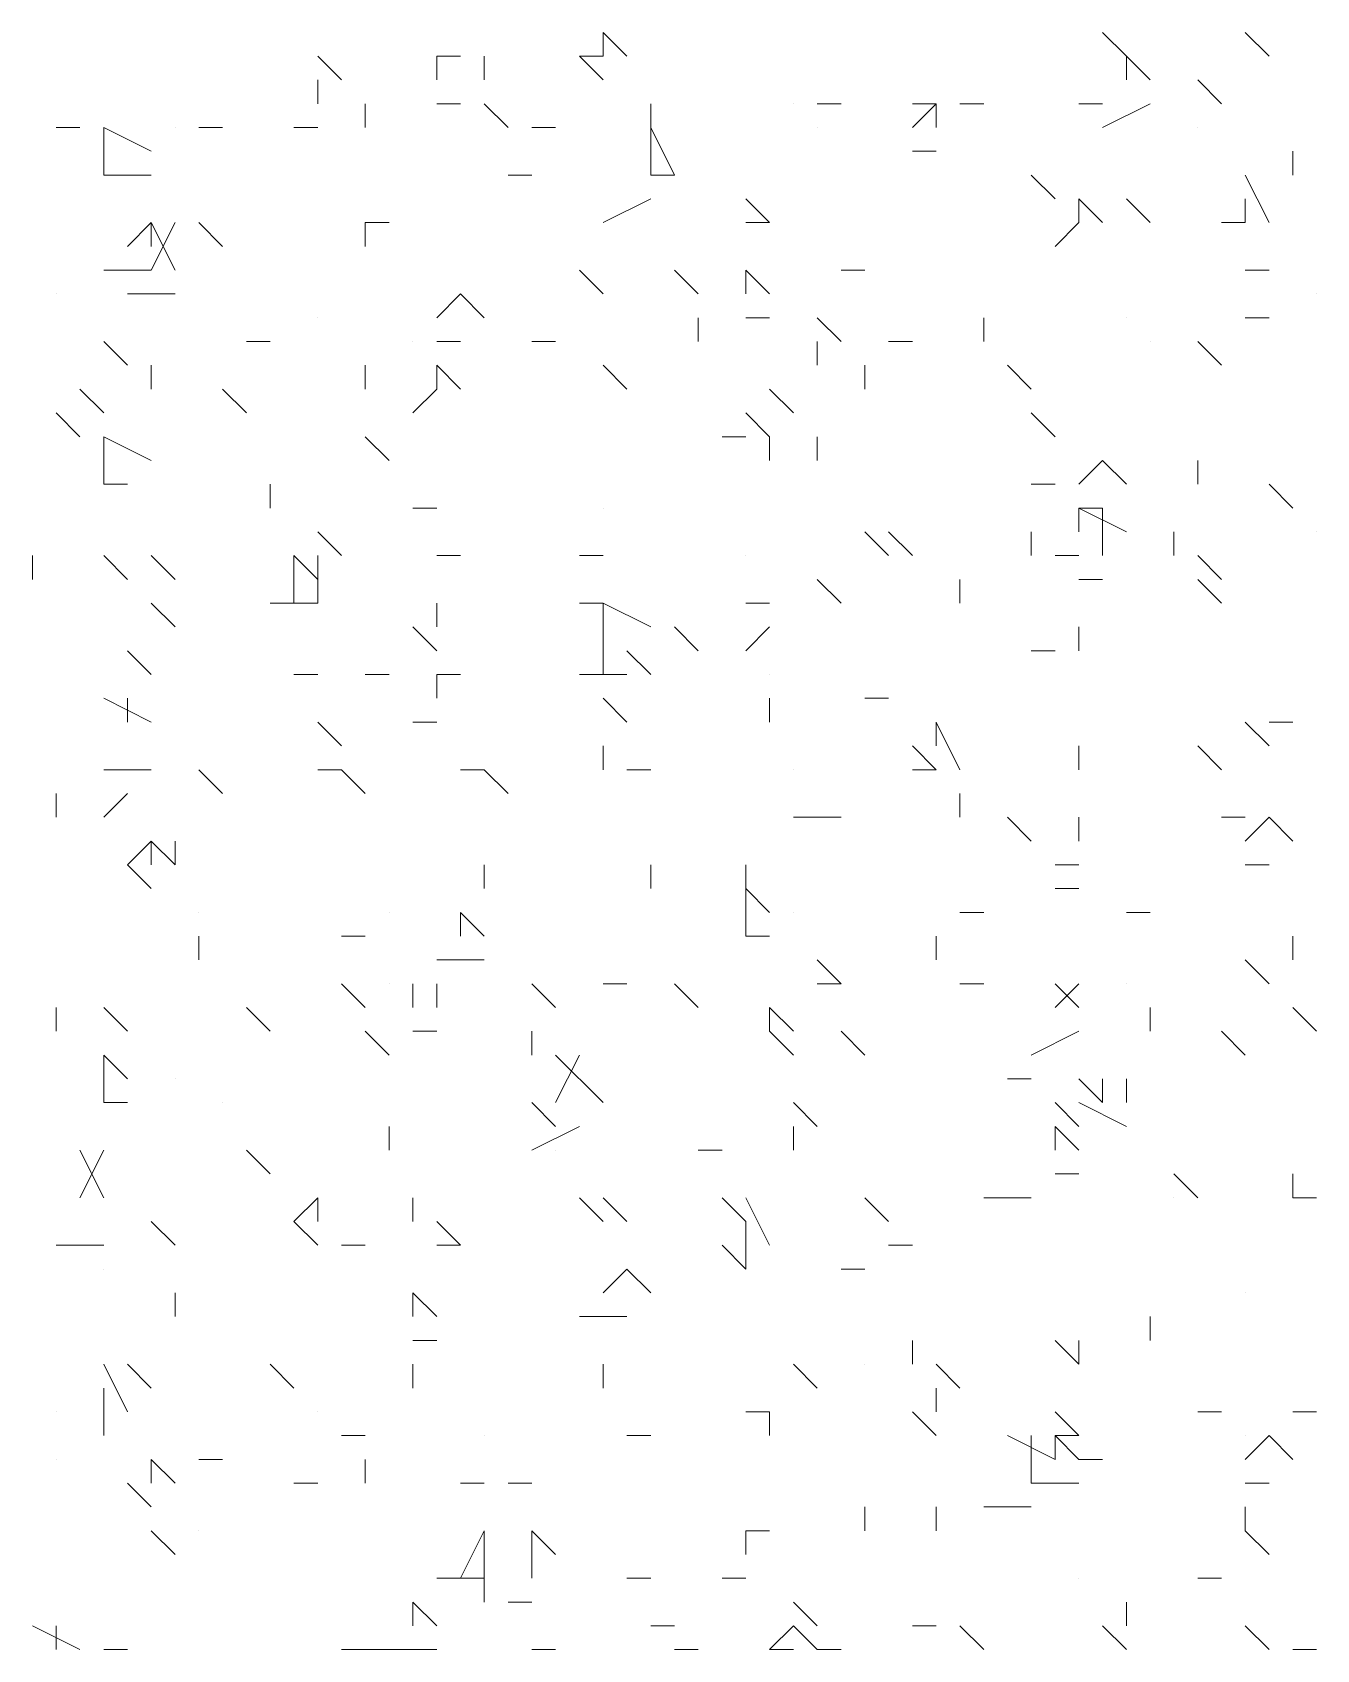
# Model space of a CAD drawing. Header units: millimetres. Extents: x 2928 to 3112, y 1220 to 1280.
# Drawn here: x 2999.9288 to 3000.1088, y 1263.7506 to 1263.9773 of the extents above; entities that cross this region are included whole.
import ezdxf

# ---------------------------------------------------------------- set-up
doc = ezdxf.new("R2010")
doc.units = ezdxf.units.MM

msp = doc.modelspace()

# ---------------------------------------------------------------- linework, layer by layer
at = {"color": 92, "linetype": 'Continuous', "lineweight": 5, "true_color": 0x00b800}
for points in [[(3000.00882, 1263.97728), (3000.01216, 1263.97395), (3000.01216, 1263.97395)], [(3000.00882, 1263.97728), (3000.00882, 1263.97395), (3000.00882, 1263.97395)], [(3000.08216, 1263.97395), (3000.07882, 1263.97728), (3000.07882, 1263.97728)], [(3000.10216, 1263.97395), (3000.09882, 1263.97728), (3000.09882, 1263.97728)], [(3000.10216, 1263.97395), (3000.09882, 1263.97728), (3000.09882, 1263.97728)], [(2999.97216, 1263.97061), (2999.96882, 1263.97395), (2999.96882, 1263.97395)], [(2999.98549, 1263.97395), (2999.98882, 1263.97395), (2999.98882, 1263.97395)], [(2999.98549, 1263.97395), (2999.98549, 1263.97061), (2999.98549, 1263.97061)], [(2999.99216, 1263.97061), (2999.99216, 1263.97395), (2999.99216, 1263.97395)], [(3000.00549, 1263.97395), (3000.00882, 1263.97061), (3000.00882, 1263.97061)], [(3000.00882, 1263.97395), (3000.00549, 1263.97395), (3000.00549, 1263.97395)], [(3000.08216, 1263.97395), (3000.08549, 1263.97061), (3000.08549, 1263.97061)], [(3000.08216, 1263.97395), (3000.08216, 1263.97061), (3000.08216, 1263.97061)], [(2999.96882, 1263.96728), (2999.96882, 1263.97061), (2999.96882, 1263.97061)], [(3000.09549, 1263.96728), (3000.09216, 1263.97061), (3000.09216, 1263.97061)], [(2999.97549, 1263.96395), (2999.97549, 1263.96728), (2999.97549, 1263.96728)], [(2999.98549, 1263.96728), (2999.98882, 1263.96728), (2999.98882, 1263.96728)], [(2999.99549, 1263.96395), (2999.99216, 1263.96728), (2999.99216, 1263.96728)], [(3000.01549, 1263.96395), (3000.01549, 1263.96728), (3000.01549, 1263.96728)], [(3000.04216, 1263.96728), (3000.03882, 1263.96728), (3000.03882, 1263.96728)], [(3000.05549, 1263.96728), (3000.05216, 1263.96395), (3000.05216, 1263.96395)], [(3000.05549, 1263.96728), (3000.05216, 1263.96728), (3000.05216, 1263.96728)], [(3000.05549, 1263.96728), (3000.05549, 1263.96395), (3000.05549, 1263.96395)], [(3000.06216, 1263.96728), (3000.05882, 1263.96728), (3000.05882, 1263.96728)], [(3000.07882, 1263.96728), (3000.07549, 1263.96728), (3000.07549, 1263.96728)], [(3000.07882, 1263.96395), (3000.08549, 1263.96728), (3000.08549, 1263.96728)], [(2999.93549, 1263.96395), (2999.93215, 1263.96395), (2999.93215, 1263.96395)], [(2999.93882, 1263.96395), (2999.94549, 1263.96061), (2999.94549, 1263.96061)], [(2999.93882, 1263.96395), (2999.93882, 1263.95728), (2999.93882, 1263.95728)], [(2999.95549, 1263.96395), (2999.95215, 1263.96395), (2999.95215, 1263.96395)], [(2999.96882, 1263.96395), (2999.96549, 1263.96395), (2999.96549, 1263.96395)], [(3000.00216, 1263.96395), (2999.99882, 1263.96395), (2999.99882, 1263.96395)], [(3000.01549, 1263.96395), (3000.01882, 1263.95728), (3000.01882, 1263.95728)], [(3000.01549, 1263.96395), (3000.01549, 1263.95728), (3000.01549, 1263.95728)], [(3000.05216, 1263.96061), (3000.05549, 1263.96061), (3000.05549, 1263.96061)], [(3000.10549, 1263.95728), (3000.10549, 1263.96061), (3000.10549, 1263.96061)], [(2999.93882, 1263.95728), (2999.94549, 1263.95728), (2999.94549, 1263.95728)], [(2999.99882, 1263.95728), (2999.99549, 1263.95728), (2999.99549, 1263.95728)], [(3000.01882, 1263.95728), (3000.01549, 1263.95728), (3000.01549, 1263.95728)], [(3000.07216, 1263.95395), (3000.06882, 1263.95728), (3000.06882, 1263.95728)], [(3000.09882, 1263.95728), (3000.10216, 1263.95061), (3000.10216, 1263.95061)], [(3000.00882, 1263.95061), (3000.01549, 1263.95395), (3000.01549, 1263.95395)], [(3000.03216, 1263.95061), (3000.02882, 1263.95395), (3000.02882, 1263.95395)], [(3000.07549, 1263.95395), (3000.07882, 1263.95061), (3000.07882, 1263.95061)], [(3000.07549, 1263.95395), (3000.07549, 1263.95061), (3000.07549, 1263.95061)], [(3000.08549, 1263.95061), (3000.08216, 1263.95395), (3000.08216, 1263.95395)], [(3000.09882, 1263.95395), (3000.09882, 1263.95061), (3000.09882, 1263.95061)], [(2999.94549, 1263.95061), (2999.94215, 1263.94728), (2999.94215, 1263.94728)], [(2999.94549, 1263.95061), (2999.94882, 1263.94395), (2999.94882, 1263.94395)], [(2999.94882, 1263.95061), (2999.94549, 1263.94395), (2999.94549, 1263.94395)], [(2999.94549, 1263.95061), (2999.94549, 1263.94728), (2999.94549, 1263.94728)], [(2999.95549, 1263.94728), (2999.95215, 1263.95061), (2999.95215, 1263.95061)], [(2999.97549, 1263.94728), (2999.97549, 1263.95061), (2999.97549, 1263.95061)], [(2999.97882, 1263.95061), (2999.97549, 1263.95061), (2999.97549, 1263.95061)], [(3000.03216, 1263.95061), (3000.02882, 1263.95061), (3000.02882, 1263.95061)], [(3000.07216, 1263.94728), (3000.07549, 1263.95061), (3000.07549, 1263.95061)], [(3000.09549, 1263.95061), (3000.09882, 1263.95061), (3000.09882, 1263.95061)], [(2999.93882, 1263.94395), (2999.94549, 1263.94395), (2999.94549, 1263.94395)], [(3000.00882, 1263.94061), (3000.00549, 1263.94395), (3000.00549, 1263.94395)], [(3000.02216, 1263.94061), (3000.01882, 1263.94395), (3000.01882, 1263.94395)], [(3000.02882, 1263.94395), (3000.03216, 1263.94061), (3000.03216, 1263.94061)], [(3000.02882, 1263.94395), (3000.02882, 1263.94061), (3000.02882, 1263.94061)], [(3000.04549, 1263.94395), (3000.04216, 1263.94395), (3000.04216, 1263.94395)], [(3000.10216, 1263.94395), (3000.09882, 1263.94395), (3000.09882, 1263.94395)], [(2999.94215, 1263.94061), (2999.94882, 1263.94061), (2999.94882, 1263.94061)], [(2999.98882, 1263.94061), (2999.98549, 1263.93728), (2999.98549, 1263.93728)], [(2999.98882, 1263.94061), (2999.99216, 1263.93728), (2999.99216, 1263.93728)], [(3000.02216, 1263.93395), (3000.02216, 1263.93728), (3000.02216, 1263.93728)], [(3000.02882, 1263.93728), (3000.03216, 1263.93728), (3000.03216, 1263.93728)], [(3000.04216, 1263.93395), (3000.03882, 1263.93728), (3000.03882, 1263.93728)], [(3000.06216, 1263.93395), (3000.06216, 1263.93728), (3000.06216, 1263.93728)], [(3000.10216, 1263.93728), (3000.09882, 1263.93728), (3000.09882, 1263.93728)], [(2999.94215, 1263.93061), (2999.93882, 1263.93395), (2999.93882, 1263.93395)], [(2999.96216, 1263.93395), (2999.95882, 1263.93395), (2999.95882, 1263.93395)], [(2999.98549, 1263.93395), (2999.98882, 1263.93395), (2999.98882, 1263.93395)], [(3000.00216, 1263.93395), (2999.99882, 1263.93395), (2999.99882, 1263.93395)], [(3000.00216, 1263.93395), (2999.99882, 1263.93395), (2999.99882, 1263.93395)], [(3000.03882, 1263.93061), (3000.03882, 1263.93395), (3000.03882, 1263.93395)], [(3000.05216, 1263.93395), (3000.04882, 1263.93395), (3000.04882, 1263.93395)], [(3000.09549, 1263.93061), (3000.09216, 1263.93395), (3000.09216, 1263.93395)], [(2999.94549, 1263.92728), (2999.94549, 1263.93061), (2999.94549, 1263.93061)], [(2999.97549, 1263.92728), (2999.97549, 1263.93061), (2999.97549, 1263.93061)], [(2999.98549, 1263.93061), (2999.98882, 1263.92728), (2999.98882, 1263.92728)], [(2999.98549, 1263.93061), (2999.98549, 1263.92728), (2999.98549, 1263.92728)], [(3000.01216, 1263.92728), (3000.00882, 1263.93061), (3000.00882, 1263.93061)], [(3000.04549, 1263.92728), (3000.04549, 1263.93061), (3000.04549, 1263.93061)], [(3000.06882, 1263.92728), (3000.06549, 1263.93061), (3000.06549, 1263.93061)], [(2999.93882, 1263.92394), (2999.93549, 1263.92728), (2999.93549, 1263.92728)], [(2999.95882, 1263.92394), (2999.95549, 1263.92728), (2999.95549, 1263.92728)], [(2999.98216, 1263.92394), (2999.98549, 1263.92728), (2999.98549, 1263.92728)], [(3000.03216, 1263.92728), (3000.03549, 1263.92394), (3000.03549, 1263.92394)], [(2999.93549, 1263.92061), (2999.93215, 1263.92394), (2999.93215, 1263.92394)], [(3000.02882, 1263.92394), (3000.03216, 1263.92061), (3000.03216, 1263.92061)], [(3000.07216, 1263.92061), (3000.06882, 1263.92394), (3000.06882, 1263.92394)], [(2999.93882, 1263.92061), (2999.94549, 1263.91728), (2999.94549, 1263.91728)], [(2999.93882, 1263.92061), (2999.93882, 1263.91394), (2999.93882, 1263.91394)], [(2999.97882, 1263.91728), (2999.97549, 1263.92061), (2999.97549, 1263.92061)], [(3000.02882, 1263.92061), (3000.02549, 1263.92061), (3000.02549, 1263.92061)], [(3000.03216, 1263.91728), (3000.03216, 1263.92061), (3000.03216, 1263.92061)], [(3000.03882, 1263.91728), (3000.03882, 1263.92061), (3000.03882, 1263.92061)], [(3000.07882, 1263.91728), (3000.07549, 1263.91394), (3000.07549, 1263.91394)], [(3000.07882, 1263.91728), (3000.08216, 1263.91394), (3000.08216, 1263.91394)], [(3000.09216, 1263.91394), (3000.09216, 1263.91728), (3000.09216, 1263.91728)], [(2999.93882, 1263.91394), (2999.94215, 1263.91394), (2999.94215, 1263.91394)], [(2999.96216, 1263.91061), (2999.96216, 1263.91394), (2999.96216, 1263.91394)], [(3000.07216, 1263.91394), (3000.06882, 1263.91394), (3000.06882, 1263.91394)], [(3000.10549, 1263.91061), (3000.10216, 1263.91394), (3000.10216, 1263.91394)], [(2999.98549, 1263.91061), (2999.98216, 1263.91061), (2999.98216, 1263.91061)], [(3000.07549, 1263.91061), (3000.07882, 1263.91061), (3000.07882, 1263.91061)], [(3000.07549, 1263.91061), (3000.07549, 1263.90728), (3000.07549, 1263.90728)], [(3000.07549, 1263.91061), (3000.08216, 1263.90728), (3000.08216, 1263.90728)], [(3000.07549, 1263.91061), (3000.07882, 1263.91061), (3000.07882, 1263.91061)], [(3000.07882, 1263.91061), (3000.07882, 1263.90394), (3000.07882, 1263.90394)], [(2999.97216, 1263.90394), (2999.96882, 1263.90728), (2999.96882, 1263.90728)], [(3000.04882, 1263.90394), (3000.04549, 1263.90728), (3000.04549, 1263.90728)], [(3000.05216, 1263.90394), (3000.04882, 1263.90728), (3000.04882, 1263.90728)], [(3000.06882, 1263.90394), (3000.06882, 1263.90728), (3000.06882, 1263.90728)], [(3000.08882, 1263.90394), (3000.08882, 1263.90728), (3000.08882, 1263.90728)], [(2999.92882, 1263.90061), (2999.92882, 1263.90394), (2999.92882, 1263.90394)], [(2999.94215, 1263.90061), (2999.93882, 1263.90394), (2999.93882, 1263.90394)], [(2999.94882, 1263.90061), (2999.94549, 1263.90394), (2999.94549, 1263.90394)], [(2999.96549, 1263.90394), (2999.96549, 1263.89728), (2999.96549, 1263.89728)], [(2999.96882, 1263.90061), (2999.96549, 1263.90394), (2999.96549, 1263.90394)], [(2999.96882, 1263.90394), (2999.96882, 1263.89728), (2999.96882, 1263.89728)], [(2999.98882, 1263.90394), (2999.98549, 1263.90394), (2999.98549, 1263.90394)], [(3000.00882, 1263.90394), (3000.00549, 1263.90394), (3000.00549, 1263.90394)], [(3000.07216, 1263.90394), (3000.07549, 1263.90394), (3000.07549, 1263.90394)], [(3000.09549, 1263.90061), (3000.09216, 1263.90394), (3000.09216, 1263.90394)], [(3000.04216, 1263.89728), (3000.03882, 1263.90061), (3000.03882, 1263.90061)], [(3000.05882, 1263.89728), (3000.05882, 1263.90061), (3000.05882, 1263.90061)], [(3000.07549, 1263.90061), (3000.07882, 1263.90061), (3000.07882, 1263.90061)], [(3000.09549, 1263.89728), (3000.09216, 1263.90061), (3000.09216, 1263.90061)], [(3000.09549, 1263.89728), (3000.09216, 1263.90061), (3000.09216, 1263.90061)], [(2999.94882, 1263.89394), (2999.94549, 1263.89728), (2999.94549, 1263.89728)], [(2999.96216, 1263.89728), (2999.96882, 1263.89728), (2999.96882, 1263.89728)], [(2999.98549, 1263.89394), (2999.98549, 1263.89728), (2999.98549, 1263.89728)], [(3000.00882, 1263.89728), (3000.00549, 1263.89728), (3000.00549, 1263.89728)], [(3000.00882, 1263.89728), (3000.01549, 1263.89394), (3000.01549, 1263.89394)], [(3000.00882, 1263.89728), (3000.00882, 1263.89061), (3000.00882, 1263.89061)], [(3000.02882, 1263.89728), (3000.03216, 1263.89728), (3000.03216, 1263.89728)], [(2999.98549, 1263.89061), (2999.98216, 1263.89394), (2999.98216, 1263.89394)], [(3000.02216, 1263.89061), (3000.01882, 1263.89394), (3000.01882, 1263.89394)], [(3000.02882, 1263.89061), (3000.03216, 1263.89394), (3000.03216, 1263.89394)], [(3000.07549, 1263.89061), (3000.07549, 1263.89394), (3000.07549, 1263.89394)], [(2999.94549, 1263.88728), (2999.94215, 1263.89061), (2999.94215, 1263.89061)], [(3000.00882, 1263.89061), (3000.00882, 1263.88728), (3000.00882, 1263.88728)], [(3000.01216, 1263.89061), (3000.01549, 1263.88728), (3000.01549, 1263.88728)], [(3000.07216, 1263.89061), (3000.06882, 1263.89061), (3000.06882, 1263.89061)], [(2999.96882, 1263.88728), (2999.96549, 1263.88728), (2999.96549, 1263.88728)], [(2999.97882, 1263.88728), (2999.97549, 1263.88728), (2999.97549, 1263.88728)], [(2999.98549, 1263.88728), (2999.98882, 1263.88728), (2999.98882, 1263.88728)], [(2999.98549, 1263.88728), (2999.98549, 1263.88394), (2999.98549, 1263.88394)], [(3000.00549, 1263.88728), (3000.00882, 1263.88728), (3000.00882, 1263.88728)], [(3000.00882, 1263.88728), (3000.01216, 1263.88728), (3000.01216, 1263.88728)], [(2999.93882, 1263.88394), (2999.94549, 1263.88061), (2999.94549, 1263.88061)], [(2999.94215, 1263.88394), (2999.94215, 1263.88061), (2999.94215, 1263.88061)], [(3000.01216, 1263.88061), (3000.00882, 1263.88394), (3000.00882, 1263.88394)], [(3000.03216, 1263.88061), (3000.03216, 1263.88394), (3000.03216, 1263.88394)], [(3000.04882, 1263.88394), (3000.04549, 1263.88394), (3000.04549, 1263.88394)], [(2999.97216, 1263.87728), (2999.96882, 1263.88061), (2999.96882, 1263.88061)], [(2999.98216, 1263.88061), (2999.98549, 1263.88061), (2999.98549, 1263.88061)], [(3000.05549, 1263.88061), (3000.05882, 1263.87394), (3000.05882, 1263.87394)], [(3000.05549, 1263.88061), (3000.05549, 1263.87728), (3000.05549, 1263.87728)], [(3000.10216, 1263.87728), (3000.09882, 1263.88061), (3000.09882, 1263.88061)], [(3000.10549, 1263.88061), (3000.10216, 1263.88061), (3000.10216, 1263.88061)], [(3000.00882, 1263.87394), (3000.00882, 1263.87728), (3000.00882, 1263.87728)], [(3000.05549, 1263.87394), (3000.05216, 1263.87728), (3000.05216, 1263.87728)], [(3000.07549, 1263.87394), (3000.07549, 1263.87728), (3000.07549, 1263.87728)], [(3000.09549, 1263.87394), (3000.09216, 1263.87728), (3000.09216, 1263.87728)], [(2999.93882, 1263.87394), (2999.94549, 1263.87394), (2999.94549, 1263.87394)], [(2999.93882, 1263.87394), (2999.94215, 1263.87394), (2999.94215, 1263.87394)], [(2999.95549, 1263.87061), (2999.95215, 1263.87394), (2999.95215, 1263.87394)], [(2999.97216, 1263.87394), (2999.96882, 1263.87394), (2999.96882, 1263.87394)], [(2999.97549, 1263.87061), (2999.97216, 1263.87394), (2999.97216, 1263.87394)], [(2999.99216, 1263.87394), (2999.98882, 1263.87394), (2999.98882, 1263.87394)], [(2999.99549, 1263.87061), (2999.99216, 1263.87394), (2999.99216, 1263.87394)], [(3000.01549, 1263.87394), (3000.01216, 1263.87394), (3000.01216, 1263.87394)], [(3000.05216, 1263.87394), (3000.05549, 1263.87394), (3000.05549, 1263.87394)], [(2999.93215, 1263.86728), (2999.93215, 1263.87061), (2999.93215, 1263.87061)], [(2999.93882, 1263.86728), (2999.94215, 1263.87061), (2999.94215, 1263.87061)], [(3000.05882, 1263.86728), (3000.05882, 1263.87061), (3000.05882, 1263.87061)], [(3000.03882, 1263.86728), (3000.03549, 1263.86728), (3000.03549, 1263.86728)], [(3000.04216, 1263.86728), (3000.03882, 1263.86728), (3000.03882, 1263.86728)], [(3000.06882, 1263.86394), (3000.06549, 1263.86728), (3000.06549, 1263.86728)], [(3000.07549, 1263.86728), (3000.07549, 1263.86394), (3000.07549, 1263.86394)], [(3000.07549, 1263.86728), (3000.07549, 1263.86394), (3000.07549, 1263.86394)], [(3000.09882, 1263.86728), (3000.09549, 1263.86728), (3000.09549, 1263.86728)], [(3000.10216, 1263.86728), (3000.09882, 1263.86394), (3000.09882, 1263.86394)], [(3000.10216, 1263.86728), (3000.10549, 1263.86394), (3000.10549, 1263.86394)], [(3000.10549, 1263.86394), (3000.10216, 1263.86728), (3000.10216, 1263.86728)], [(2999.94549, 1263.86394), (2999.94215, 1263.86061), (2999.94215, 1263.86061)], [(2999.94549, 1263.86394), (2999.94549, 1263.86061), (2999.94549, 1263.86061)], [(2999.94882, 1263.86061), (2999.94549, 1263.86394), (2999.94549, 1263.86394)], [(2999.94882, 1263.86061), (2999.94882, 1263.86394), (2999.94882, 1263.86394)], [(2999.94215, 1263.86061), (2999.94549, 1263.85728), (2999.94549, 1263.85728)], [(2999.99216, 1263.85728), (2999.99216, 1263.86061), (2999.99216, 1263.86061)], [(3000.01549, 1263.85728), (3000.01549, 1263.86061), (3000.01549, 1263.86061)], [(3000.02882, 1263.85728), (3000.02882, 1263.86061), (3000.02882, 1263.86061)], [(3000.07216, 1263.86061), (3000.07549, 1263.86061), (3000.07549, 1263.86061)], [(3000.09882, 1263.86061), (3000.10216, 1263.86061), (3000.10216, 1263.86061)], [(3000.02882, 1263.85728), (3000.03216, 1263.85394), (3000.03216, 1263.85394)], [(3000.02882, 1263.85728), (3000.02882, 1263.85061), (3000.02882, 1263.85061)], [(3000.07549, 1263.85728), (3000.07216, 1263.85728), (3000.07216, 1263.85728)], [(2999.98882, 1263.85394), (2999.99216, 1263.85061), (2999.99216, 1263.85061)], [(2999.98882, 1263.85394), (2999.98882, 1263.85061), (2999.98882, 1263.85061)], [(3000.06216, 1263.85394), (3000.05882, 1263.85394), (3000.05882, 1263.85394)], [(3000.08549, 1263.85394), (3000.08216, 1263.85394), (3000.08216, 1263.85394)], [(2999.95215, 1263.84728), (2999.95215, 1263.85061), (2999.95215, 1263.85061)], [(2999.97549, 1263.85061), (2999.97216, 1263.85061), (2999.97216, 1263.85061)], [(3000.02882, 1263.85061), (3000.03216, 1263.85061), (3000.03216, 1263.85061)], [(3000.05549, 1263.84728), (3000.05549, 1263.85061), (3000.05549, 1263.85061)], [(3000.10549, 1263.84728), (3000.10549, 1263.85061), (3000.10549, 1263.85061)], [(2999.98549, 1263.84728), (2999.99216, 1263.84728), (2999.99216, 1263.84728)], [(3000.04216, 1263.84394), (3000.03882, 1263.84728), (3000.03882, 1263.84728)], [(3000.10216, 1263.84394), (3000.09882, 1263.84728), (3000.09882, 1263.84728)], [(2999.97549, 1263.84061), (2999.97216, 1263.84394), (2999.97216, 1263.84394)], [(2999.98216, 1263.84061), (2999.98216, 1263.84394), (2999.98216, 1263.84394)], [(2999.98549, 1263.84394), (2999.98549, 1263.84061), (2999.98549, 1263.84061)], [(2999.98549, 1263.84394), (2999.98549, 1263.84061), (2999.98549, 1263.84061)], [(3000.00216, 1263.84061), (2999.99882, 1263.84394), (2999.99882, 1263.84394)], [(3000.01216, 1263.84394), (3000.00882, 1263.84394), (3000.00882, 1263.84394)], [(3000.02216, 1263.84061), (3000.01882, 1263.84394), (3000.01882, 1263.84394)], [(3000.04216, 1263.84394), (3000.03882, 1263.84394), (3000.03882, 1263.84394)], [(3000.06216, 1263.84394), (3000.05882, 1263.84394), (3000.05882, 1263.84394)], [(3000.07216, 1263.84394), (3000.07549, 1263.84061), (3000.07549, 1263.84061)], [(3000.07549, 1263.84394), (3000.07216, 1263.84061), (3000.07216, 1263.84061)], [(2999.93215, 1263.83728), (2999.93215, 1263.84061), (2999.93215, 1263.84061)], [(2999.94215, 1263.83728), (2999.93882, 1263.84061), (2999.93882, 1263.84061)], [(2999.96216, 1263.83728), (2999.95882, 1263.84061), (2999.95882, 1263.84061)], [(3000.03216, 1263.84061), (3000.03549, 1263.83728), (3000.03549, 1263.83728)], [(3000.03216, 1263.84061), (3000.03216, 1263.83728), (3000.03216, 1263.83728)], [(3000.08549, 1263.83728), (3000.08549, 1263.84061), (3000.08549, 1263.84061)], [(3000.10882, 1263.83728), (3000.10549, 1263.84061), (3000.10549, 1263.84061)], [(2999.97882, 1263.83394), (2999.97549, 1263.83728), (2999.97549, 1263.83728)], [(2999.98216, 1263.83728), (2999.98549, 1263.83728), (2999.98549, 1263.83728)], [(2999.99882, 1263.83394), (2999.99882, 1263.83728), (2999.99882, 1263.83728)], [(3000.03216, 1263.83728), (3000.03549, 1263.83394), (3000.03549, 1263.83394)], [(3000.04549, 1263.83394), (3000.04216, 1263.83728), (3000.04216, 1263.83728)], [(3000.06882, 1263.83394), (3000.07549, 1263.83728), (3000.07549, 1263.83728)], [(3000.09882, 1263.83394), (3000.09549, 1263.83728), (3000.09549, 1263.83728)], [(2999.93882, 1263.83394), (2999.94215, 1263.83061), (2999.94215, 1263.83061)], [(2999.93882, 1263.83394), (2999.93882, 1263.82728), (2999.93882, 1263.82728)], [(3000.00216, 1263.83394), (3000.00882, 1263.82728), (3000.00882, 1263.82728)], [(3000.00549, 1263.83394), (3000.00216, 1263.82728), (3000.00216, 1263.82728)], [(3000.06882, 1263.83061), (3000.06549, 1263.83061), (3000.06549, 1263.83061)], [(3000.07882, 1263.82728), (3000.07549, 1263.83061), (3000.07549, 1263.83061)], [(3000.07882, 1263.83061), (3000.07882, 1263.82728), (3000.07882, 1263.82728)], [(3000.08216, 1263.83061), (3000.08216, 1263.82728), (3000.08216, 1263.82728)], [(2999.93882, 1263.82728), (2999.94215, 1263.82728), (2999.94215, 1263.82728)], [(3000.00216, 1263.82394), (2999.99882, 1263.82728), (2999.99882, 1263.82728)], [(3000.03882, 1263.82394), (3000.03549, 1263.82728), (3000.03549, 1263.82728)], [(3000.07549, 1263.82394), (3000.07216, 1263.82728), (3000.07216, 1263.82728)], [(3000.07549, 1263.82728), (3000.08216, 1263.82394), (3000.08216, 1263.82394)], [(2999.97882, 1263.82061), (2999.97882, 1263.82394), (2999.97882, 1263.82394)], [(2999.99882, 1263.82061), (3000.00549, 1263.82394), (3000.00549, 1263.82394)], [(3000.03549, 1263.82061), (3000.03549, 1263.82394), (3000.03549, 1263.82394)], [(3000.07216, 1263.82394), (3000.07549, 1263.82061), (3000.07549, 1263.82061)], [(3000.07216, 1263.82394), (3000.07216, 1263.82061), (3000.07216, 1263.82061)], [(2999.93549, 1263.82061), (2999.93882, 1263.81394), (2999.93882, 1263.81394)], [(2999.93882, 1263.82061), (2999.93549, 1263.81394), (2999.93549, 1263.81394)], [(2999.96216, 1263.81728), (2999.95882, 1263.82061), (2999.95882, 1263.82061)], [(3000.02549, 1263.82061), (3000.02216, 1263.82061), (3000.02216, 1263.82061)], [(3000.07216, 1263.81728), (3000.07549, 1263.81728), (3000.07549, 1263.81728)], [(3000.09216, 1263.81394), (3000.08882, 1263.81728), (3000.08882, 1263.81728)], [(3000.10549, 1263.81394), (3000.10549, 1263.81728), (3000.10549, 1263.81728)], [(2999.96882, 1263.81394), (2999.96549, 1263.81061), (2999.96549, 1263.81061)], [(2999.96882, 1263.81394), (2999.96882, 1263.81061), (2999.96882, 1263.81061)], [(2999.98216, 1263.81061), (2999.98216, 1263.81394), (2999.98216, 1263.81394)], [(3000.00882, 1263.81061), (3000.00549, 1263.81394), (3000.00549, 1263.81394)], [(3000.01216, 1263.81061), (3000.00882, 1263.81394), (3000.00882, 1263.81394)], [(3000.02882, 1263.81061), (3000.02549, 1263.81394), (3000.02549, 1263.81394)], [(3000.02882, 1263.81394), (3000.03216, 1263.80728), (3000.03216, 1263.80728)], [(3000.04882, 1263.81061), (3000.04549, 1263.81394), (3000.04549, 1263.81394)], [(3000.06549, 1263.81394), (3000.06216, 1263.81394), (3000.06216, 1263.81394)], [(3000.06882, 1263.81394), (3000.06549, 1263.81394), (3000.06549, 1263.81394)], [(3000.10882, 1263.81394), (3000.10549, 1263.81394), (3000.10549, 1263.81394)], [(2999.94882, 1263.80728), (2999.94549, 1263.81061), (2999.94549, 1263.81061)], [(2999.96549, 1263.81061), (2999.96882, 1263.80728), (2999.96882, 1263.80728)], [(2999.96882, 1263.80728), (2999.96549, 1263.81061), (2999.96549, 1263.81061)], [(2999.98882, 1263.80728), (2999.98549, 1263.81061), (2999.98549, 1263.81061)], [(3000.02882, 1263.81061), (3000.02882, 1263.80728), (3000.02882, 1263.80728)], [(2999.93215, 1263.80728), (2999.93882, 1263.80728), (2999.93882, 1263.80728)], [(2999.97549, 1263.80728), (2999.97216, 1263.80728), (2999.97216, 1263.80728)], [(2999.98882, 1263.80728), (2999.98549, 1263.80728), (2999.98549, 1263.80728)], [(3000.02882, 1263.80394), (3000.02549, 1263.80728), (3000.02549, 1263.80728)], [(3000.02882, 1263.80394), (3000.02882, 1263.80728), (3000.02882, 1263.80728)], [(3000.05216, 1263.80728), (3000.04882, 1263.80728), (3000.04882, 1263.80728)], [(3000.01216, 1263.80394), (3000.00882, 1263.80061), (3000.00882, 1263.80061)], [(3000.01216, 1263.80394), (3000.01549, 1263.80061), (3000.01549, 1263.80061)], [(3000.04549, 1263.80394), (3000.04216, 1263.80394), (3000.04216, 1263.80394)], [(2999.94882, 1263.79728), (2999.94882, 1263.80061), (2999.94882, 1263.80061)], [(2999.98216, 1263.80061), (2999.98549, 1263.79728), (2999.98549, 1263.79728)], [(2999.98216, 1263.80061), (2999.98216, 1263.79728), (2999.98216, 1263.79728)], [(3000.00882, 1263.79728), (3000.00549, 1263.79728), (3000.00549, 1263.79728)], [(3000.00882, 1263.79728), (3000.01216, 1263.79728), (3000.01216, 1263.79728)], [(3000.08549, 1263.79394), (3000.08549, 1263.79728), (3000.08549, 1263.79728)], [(2999.98216, 1263.79394), (2999.98549, 1263.79394), (2999.98549, 1263.79394)], [(3000.05216, 1263.79061), (3000.05216, 1263.79394), (3000.05216, 1263.79394)], [(3000.07549, 1263.79061), (3000.07216, 1263.79394), (3000.07216, 1263.79394)], [(3000.07549, 1263.79061), (3000.07549, 1263.79394), (3000.07549, 1263.79394)], [(2999.93882, 1263.79061), (2999.94215, 1263.78394), (2999.94215, 1263.78394)], [(2999.94549, 1263.78728), (2999.94215, 1263.79061), (2999.94215, 1263.79061)], [(2999.96549, 1263.78728), (2999.96216, 1263.79061), (2999.96216, 1263.79061)], [(2999.98216, 1263.78728), (2999.98216, 1263.79061), (2999.98216, 1263.79061)], [(3000.00882, 1263.78728), (3000.00882, 1263.79061), (3000.00882, 1263.79061)], [(3000.03882, 1263.78728), (3000.03549, 1263.79061), (3000.03549, 1263.79061)], [(3000.05549, 1263.79061), (3000.05882, 1263.78728), (3000.05882, 1263.78728)], [(2999.93882, 1263.78728), (2999.93882, 1263.78394), (2999.93882, 1263.78394)], [(3000.05549, 1263.78728), (3000.05549, 1263.78394), (3000.05549, 1263.78394)], [(2999.93882, 1263.78061), (2999.93882, 1263.78394), (2999.93882, 1263.78394)], [(3000.03216, 1263.78394), (3000.02882, 1263.78394), (3000.02882, 1263.78394)], [(3000.03216, 1263.78061), (3000.03216, 1263.78394), (3000.03216, 1263.78394)], [(3000.05549, 1263.78061), (3000.05216, 1263.78394), (3000.05216, 1263.78394)], [(3000.07549, 1263.78061), (3000.07216, 1263.78394), (3000.07216, 1263.78394)], [(3000.09549, 1263.78394), (3000.09216, 1263.78394), (3000.09216, 1263.78394)], [(3000.10882, 1263.78394), (3000.10549, 1263.78394), (3000.10549, 1263.78394)], [(2999.97549, 1263.78061), (2999.97216, 1263.78061), (2999.97216, 1263.78061)], [(3000.01549, 1263.78061), (3000.01216, 1263.78061), (3000.01216, 1263.78061)], [(3000.01549, 1263.78061), (3000.01216, 1263.78061), (3000.01216, 1263.78061)], [(3000.06549, 1263.78061), (3000.07216, 1263.77728), (3000.07216, 1263.77728)], [(3000.06882, 1263.78061), (3000.06882, 1263.77394), (3000.06882, 1263.77394)], [(3000.07216, 1263.78061), (3000.07549, 1263.77728), (3000.07549, 1263.77728)], [(3000.07216, 1263.78061), (3000.07216, 1263.77728), (3000.07216, 1263.77728)], [(3000.07549, 1263.78061), (3000.07216, 1263.78061), (3000.07216, 1263.78061)], [(3000.10216, 1263.78061), (3000.09882, 1263.77728), (3000.09882, 1263.77728)], [(3000.10216, 1263.78061), (3000.10549, 1263.77728), (3000.10549, 1263.77728)], [(2999.94549, 1263.77728), (2999.94882, 1263.77394), (2999.94882, 1263.77394)], [(2999.94549, 1263.77728), (2999.94549, 1263.77394), (2999.94549, 1263.77394)], [(2999.95549, 1263.77728), (2999.95215, 1263.77728), (2999.95215, 1263.77728)], [(2999.97549, 1263.77394), (2999.97549, 1263.77728), (2999.97549, 1263.77728)], [(3000.07882, 1263.77728), (3000.07549, 1263.77728), (3000.07549, 1263.77728)], [(2999.94215, 1263.77394), (2999.94549, 1263.77061), (2999.94549, 1263.77061)], [(2999.96882, 1263.77394), (2999.96549, 1263.77394), (2999.96549, 1263.77394)], [(2999.99216, 1263.77394), (2999.98882, 1263.77394), (2999.98882, 1263.77394)], [(2999.99882, 1263.77394), (2999.99549, 1263.77394), (2999.99549, 1263.77394)], [(3000.06882, 1263.77394), (3000.07549, 1263.77394), (3000.07549, 1263.77394)], [(3000.09882, 1263.77394), (3000.10216, 1263.77394), (3000.10216, 1263.77394)], [(3000.04549, 1263.76728), (3000.04549, 1263.77061), (3000.04549, 1263.77061)], [(3000.05549, 1263.76728), (3000.05549, 1263.77061), (3000.05549, 1263.77061)], [(3000.06216, 1263.77061), (3000.06882, 1263.77061), (3000.06882, 1263.77061)], [(3000.09882, 1263.76728), (3000.09882, 1263.77061), (3000.09882, 1263.77061)], [(2999.94882, 1263.76394), (2999.94549, 1263.76728), (2999.94549, 1263.76728)], [(2999.99216, 1263.76728), (2999.98882, 1263.76061), (2999.98882, 1263.76061)], [(2999.99216, 1263.76728), (2999.99216, 1263.76061), (2999.99216, 1263.76061)], [(2999.99882, 1263.76728), (3000.00216, 1263.76394), (3000.00216, 1263.76394)], [(2999.99882, 1263.76728), (2999.99882, 1263.76061), (2999.99882, 1263.76061)], [(3000.02882, 1263.76728), (3000.03216, 1263.76728), (3000.03216, 1263.76728)], [(3000.02882, 1263.76728), (3000.02882, 1263.76394), (3000.02882, 1263.76394)], [(3000.10216, 1263.76394), (3000.09882, 1263.76728), (3000.09882, 1263.76728)], [(2999.98549, 1263.76061), (2999.99216, 1263.76061), (2999.99216, 1263.76061)], [(2999.99216, 1263.75728), (2999.99216, 1263.76061), (2999.99216, 1263.76061)], [(3000.01549, 1263.76061), (3000.01216, 1263.76061), (3000.01216, 1263.76061)], [(3000.02549, 1263.76061), (3000.02882, 1263.76061), (3000.02882, 1263.76061)], [(3000.09549, 1263.76061), (3000.09216, 1263.76061), (3000.09216, 1263.76061)], [(2999.98216, 1263.75728), (2999.98549, 1263.75394), (2999.98549, 1263.75394)], [(2999.98216, 1263.75728), (2999.98216, 1263.75394), (2999.98216, 1263.75394)], [(2999.98216, 1263.75394), (2999.98216, 1263.75728), (2999.98216, 1263.75728)], [(2999.99549, 1263.75728), (2999.99882, 1263.75728), (2999.99882, 1263.75728)], [(3000.03882, 1263.75394), (3000.03549, 1263.75728), (3000.03549, 1263.75728)], [(3000.08216, 1263.75394), (3000.08216, 1263.75728), (3000.08216, 1263.75728)], [(2999.92882, 1263.75394), (2999.93549, 1263.75061), (2999.93549, 1263.75061)], [(2999.93215, 1263.75394), (2999.93215, 1263.75061), (2999.93215, 1263.75061)], [(3000.01882, 1263.75394), (3000.01549, 1263.75394), (3000.01549, 1263.75394)], [(3000.03549, 1263.75394), (3000.03216, 1263.75061), (3000.03216, 1263.75061)], [(3000.03549, 1263.75394), (3000.03882, 1263.75061), (3000.03882, 1263.75061)], [(3000.05549, 1263.75394), (3000.05216, 1263.75394), (3000.05216, 1263.75394)], [(3000.06216, 1263.75061), (3000.05882, 1263.75394), (3000.05882, 1263.75394)], [(3000.08216, 1263.75061), (3000.07882, 1263.75394), (3000.07882, 1263.75394)], [(3000.10216, 1263.75061), (3000.09882, 1263.75394), (3000.09882, 1263.75394)], [(2999.94215, 1263.75061), (2999.93882, 1263.75061), (2999.93882, 1263.75061)], [(2999.97549, 1263.75061), (2999.97216, 1263.75061), (2999.97216, 1263.75061)], [(2999.97882, 1263.75061), (2999.97549, 1263.75061), (2999.97549, 1263.75061)], [(2999.97882, 1263.75061), (2999.98549, 1263.75061), (2999.98549, 1263.75061)], [(3000.00216, 1263.75061), (2999.99882, 1263.75061), (2999.99882, 1263.75061)], [(3000.02216, 1263.75061), (3000.01882, 1263.75061), (3000.01882, 1263.75061)], [(3000.03216, 1263.75061), (3000.03549, 1263.75061), (3000.03549, 1263.75061)], [(3000.04216, 1263.75061), (3000.03882, 1263.75061), (3000.03882, 1263.75061)], [(3000.10882, 1263.75061), (3000.10549, 1263.75061), (3000.10549, 1263.75061)]]:
    msp.add_lwpolyline(points, dxfattribs=at)
for points in [[(3000.03549, 1263.96728), (3000.03549, 1263.96728)], [(3000.07549, 1263.96728), (3000.07549, 1263.96728)], [(2999.94882, 1263.96395), (2999.94882, 1263.96395)], [(3000.03882, 1263.96395), (3000.03882, 1263.96395)], [(3000.09216, 1263.96395), (3000.09216, 1263.96395)], [(2999.94549, 1263.96061), (2999.94549, 1263.96061)], [(3000.10549, 1263.96061), (3000.10549, 1263.96061)], [(2999.93215, 1263.94061), (2999.93215, 1263.94061)], [(3000.10882, 1263.94061), (3000.10882, 1263.94061)], [(2999.96882, 1263.93728), (2999.96882, 1263.93728)], [(3000.08216, 1263.93728), (3000.08216, 1263.93728)], [(2999.98216, 1263.93395), (2999.98216, 1263.93395)], [(3000.08549, 1263.93395), (3000.08549, 1263.93395)], [(3000.03216, 1263.92728), (3000.03216, 1263.92728)], [(2999.96216, 1263.91061), (2999.96216, 1263.91061)], [(3000.00882, 1263.91061), (3000.00882, 1263.91061)], [(3000.10882, 1263.90728), (3000.10882, 1263.90728)], [(3000.02882, 1263.90394), (3000.02882, 1263.90394)], [(3000.02882, 1263.89728), (3000.02882, 1263.89728)], [(3000.03216, 1263.88728), (3000.03216, 1263.88728)], [(2999.93882, 1263.87394), (2999.93882, 1263.87394)], [(3000.03549, 1263.87394), (3000.03549, 1263.87394)], [(2999.95215, 1263.85394), (2999.95215, 1263.85394)], [(2999.97882, 1263.85394), (2999.97882, 1263.85394)], [(3000.03549, 1263.85394), (3000.03549, 1263.85394)], [(2999.97882, 1263.84394), (2999.97882, 1263.84394)], [(3000.08216, 1263.84394), (3000.08216, 1263.84394)], [(2999.94882, 1263.83061), (2999.94882, 1263.83061)], [(2999.95549, 1263.82728), (2999.95549, 1263.82728)], [(3000.00216, 1263.82061), (3000.00216, 1263.82061)], [(3000.08882, 1263.81394), (3000.08882, 1263.81394)], [(2999.93882, 1263.80394), (2999.93882, 1263.80394)], [(3000.09882, 1263.80061), (3000.09882, 1263.80061)], [(3000.04549, 1263.79061), (3000.04549, 1263.79061)], [(3000.05549, 1263.79061), (3000.05549, 1263.79061)], [(2999.93215, 1263.78394), (2999.93215, 1263.78394)], [(2999.96882, 1263.78394), (2999.96882, 1263.78394)], [(2999.99216, 1263.78061), (2999.99216, 1263.78061)], [(3000.09882, 1263.78061), (3000.09882, 1263.78061)], [(2999.93215, 1263.77728), (2999.93215, 1263.77728)], [(2999.95215, 1263.76728), (2999.95215, 1263.76728)], [(3000.07549, 1263.76061), (3000.07549, 1263.76061)]]:
    msp.add_lwpolyline(points, close=True, dxfattribs=at)

doc.saveas('drawing.dxf')
